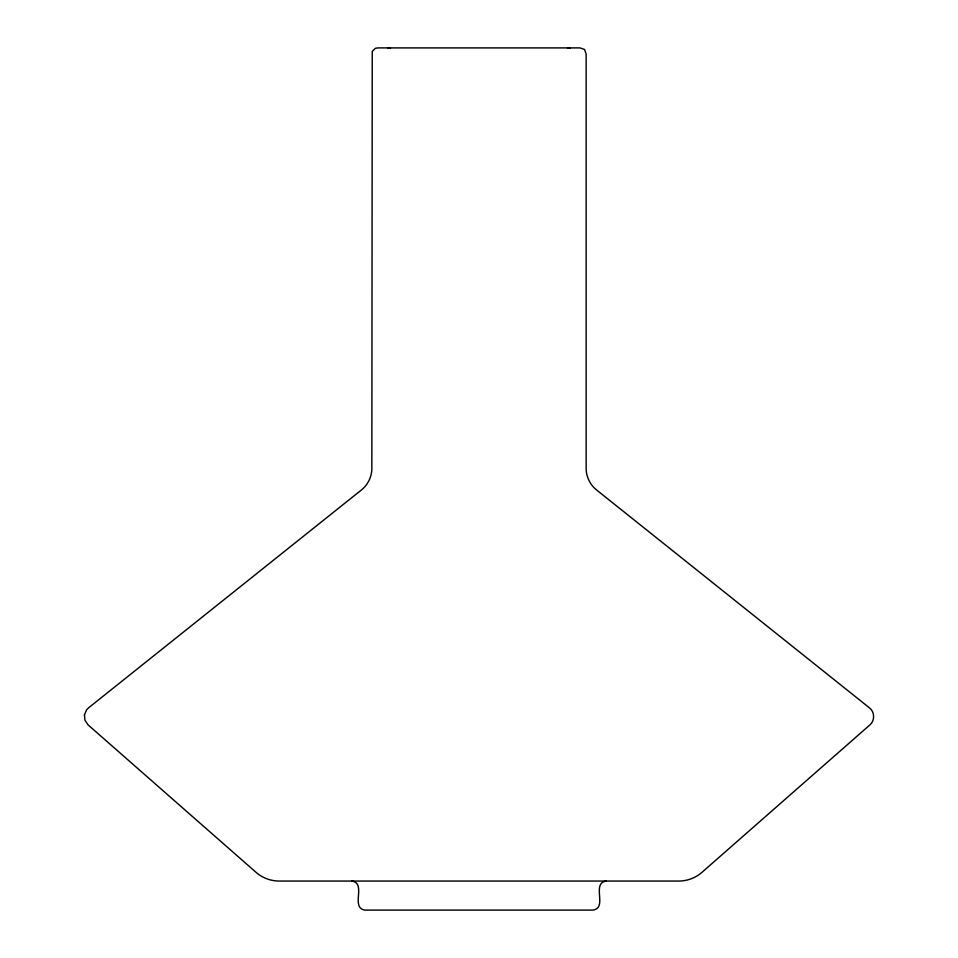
<?xml version="1.0" encoding="UTF-8"?>
<svg xmlns="http://www.w3.org/2000/svg" width="958" height="958" viewBox="0 0 958 958"><rect width="100%" height="100%" fill="white"/><g stroke="black" fill="none" stroke-linecap="round" stroke-linejoin="round"><path stroke-width="1.44" d="M567.471 48.295L570.202 47.9M606.258 881.061C590.954 883.108 608.15 908.064 592.834 910.1L365.166 910.1C349.862 908.064 367.046 883.108 351.742 881.061M387.798 47.9L390.529 48.295M84.436 714.967L84.963 720.284L88.076 724.883L256.037 872.343C262.384 877.911 270.743 881.049 279.173 881.061L678.827 881.061C687.257 881.049 695.616 877.911 701.963 872.343L869.924 724.883C874.989 720.584 874.786 711.974 869.529 707.914L596.475 489.885C590.044 484.736 586.152 476.665 586.152 468.426L586.152 54.139L584.584 49.457L579.901 47.9L378.099 47.9L375.368 48.295L372.243 51.409L371.848 468.426C371.848 476.665 367.956 484.736 361.525 489.885L88.471 707.914L86.495 709.974L84.436 714.967"/></g></svg>
